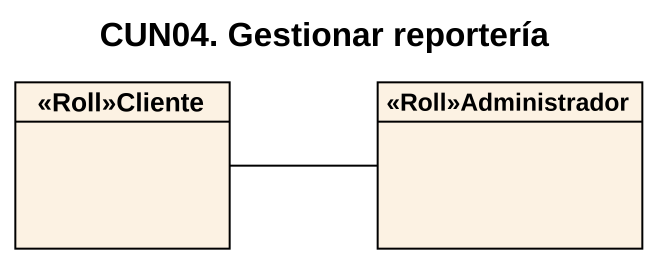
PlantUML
@startuml
title CUN04. Gestionar reportería
hide circle
hide empty members
class "<<Roll>>Cliente" as Roll_Cliente
class "<<Roll>>Administrador" as Roll_Administrador
Roll_Cliente -right- Roll_Administrador
@enduml
